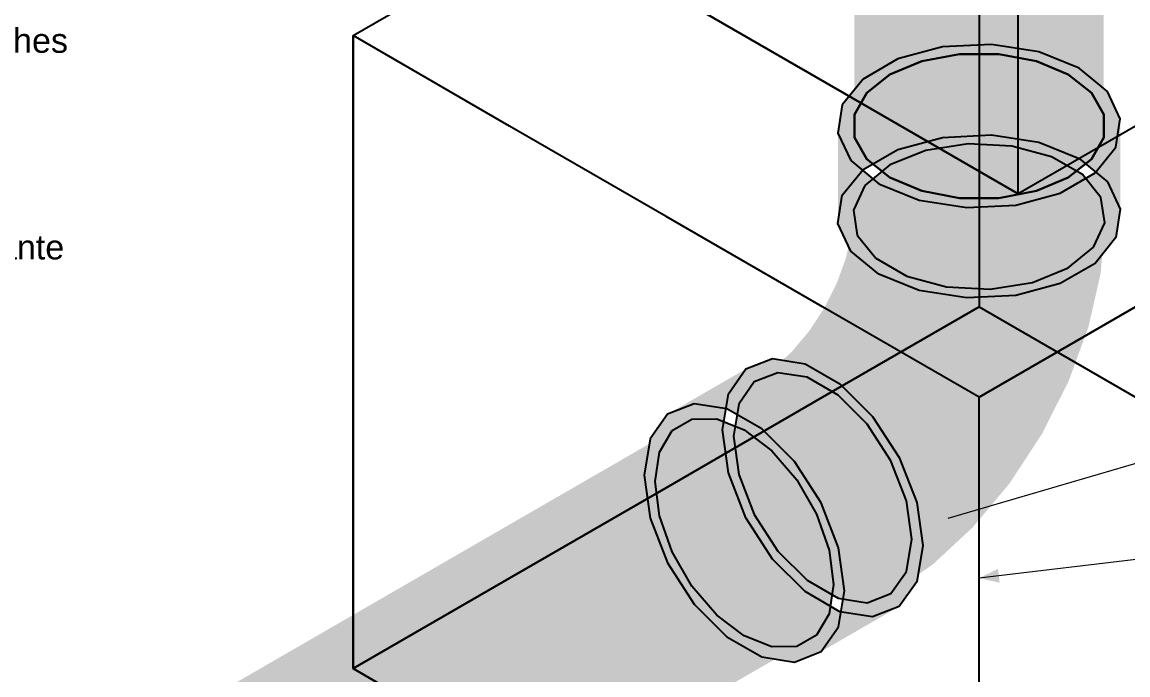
# Model space of a CAD drawing. Header units: metres. Extents: x 0 to 24.2, y -20 to 5.6.
# Drawn here: x 21.406 to 22.017, y 0.609 to 0.97 of the extents above; entities that cross this region are included whole.
import ezdxf

# ---------------------------------------------------------------- set-up
doc = ezdxf.new("R2010")
doc.units = ezdxf.units.M
doc.header["$LTSCALE"] = 0.25
doc.layers.add('ISO-ARISTAS', color=8, linetype='CONTINUOUS')
doc.layers.add('TEXTOS', color=7, linetype='CONTINUOUS')
doc.layers.add('ISO-CONCRETO-SUP', color=254, linetype='CONTINUOUS', true_color=0xe8e8e8)
doc.layers.add('LLAMADAS', color=30, linetype='CONTINUOUS', lineweight=18)
doc.styles.get("Standard").update_dxf_attribs({"font": 'arial.ttf'})

msp = doc.modelspace()

# ---------------------------------------------------------------- linework, layer by layer
at = {"layer": 'ISO-ARISTAS', "color": 250}
for p, q in [((21.9567, 0.9625), (21.9567, 1.05)), ((21.9567, 0.9625), (21.9567, 1.05)), ((21.58864, 0.9625), (21.67524, 1.0125)), ((21.58864, 0.9625), (21.67524, 1.0125)), ((21.93505, 0.9875), (21.93505, 0.9)), ((21.93505, 0.9875), (21.93505, 0.9)), ((21.8701, 0.925), (21.78349, 0.975)), ((21.78349, 0.975), (21.8701, 0.925)), ((21.58864, 0.875), (21.58864, 0.9625)), ((21.67524, 0.9125), (21.58864, 0.9625)), ((21.67524, 0.9125), (21.58864, 0.9625)), ((21.58864, 0.9625), (21.58864, 0.875)), ((21.9567, 0.875), (21.9567, 0.9625)), ((21.9567, 0.875), (21.9567, 0.9625)), ((21.91476, 0.95621), (21.89009, 0.94957)), ((21.94188, 0.95758), (21.91476, 0.95621)), ((21.96817, 0.95351), (21.94188, 0.95758)), ((21.89009, 0.94957), (21.87084, 0.93846)), ((21.90335, 0.94841), (21.88568, 0.941)), ((21.88568, 0.941), (21.90335, 0.94841)), ((21.92413, 0.95231), (21.90335, 0.94841)), ((21.90335, 0.94841), (21.92413, 0.95231)), ((21.94597, 0.95231), (21.92413, 0.95231)), ((21.92413, 0.95231), (21.94597, 0.95231)), ((21.96674, 0.94841), (21.94597, 0.95231)), ((21.94597, 0.95231), (21.96674, 0.94841)), ((21.98441, 0.941), (21.96674, 0.94841)), ((21.96674, 0.94841), (21.98441, 0.941)), ((21.99047, 0.9445), (21.96817, 0.95351)), ((22.00609, 0.93163), (21.99047, 0.9445)), ((21.87084, 0.93846), (21.85934, 0.92421)), ((21.88568, 0.941), (21.87285, 0.9308)), ((21.87285, 0.9308), (21.88568, 0.941)), ((21.99725, 0.9308), (21.98441, 0.941)), ((21.98441, 0.941), (21.99725, 0.9308)), ((21.87285, 0.9308), (21.8661, 0.91881)), ((21.8661, 0.91881), (21.87285, 0.9308)), ((22.004, 0.91881), (21.99725, 0.9308)), ((21.99725, 0.9308), (22.004, 0.91881)), ((22.01313, 0.91644), (22.00609, 0.93163)), ((21.85934, 0.92421), (21.85696, 0.90856)), ((21.9567, 0.875), (21.8701, 0.925)), ((21.8701, 0.925), (21.9567, 0.875)), ((21.8661, 0.91881), (21.8661, 0.90619)), ((21.8661, 0.90619), (21.8661, 0.91881)), ((22.004, 0.90619), (22.004, 0.91881)), ((22.004, 0.91881), (22.004, 0.90619)), ((21.76184, 0.8625), (21.67524, 0.9125)), ((21.76184, 0.8625), (21.67524, 0.9125)), ((22.02165, 0.9125), (21.9567, 0.875)), ((22.02165, 0.9125), (21.9567, 0.875)), ((22.01076, 0.90079), (22.01313, 0.91644)), ((21.85696, 0.90856), (21.86401, 0.89337)), ((21.8661, 0.90619), (21.87285, 0.8942)), ((21.87285, 0.8942), (21.8661, 0.90619)), ((21.89009, 0.89957), (21.91476, 0.90621)), ((21.91476, 0.90621), (21.94188, 0.90758)), ((21.94188, 0.90758), (21.96817, 0.90351)), ((21.99725, 0.8942), (22.004, 0.90619)), ((22.004, 0.90619), (21.99725, 0.8942)), ((21.87084, 0.88846), (21.89009, 0.89957)), ((21.92896, 0.90265), (21.90554, 0.89903)), ((21.95312, 0.90143), (21.92896, 0.90265)), ((21.93505, 0.9), (21.93505, 0.8125)), ((21.93505, 0.9), (21.93505, 0.8125)), ((21.97509, 0.89552), (21.95312, 0.90143)), ((21.96817, 0.90351), (21.99047, 0.8945)), ((21.99926, 0.88654), (22.01076, 0.90079)), ((21.86401, 0.89337), (21.87962, 0.8805)), ((21.87285, 0.8942), (21.88568, 0.884)), ((21.88568, 0.884), (21.87285, 0.8942)), ((21.90554, 0.89903), (21.88568, 0.891)), ((21.99223, 0.88562), (21.97509, 0.89552)), ((21.98441, 0.884), (21.99725, 0.8942)), ((21.99725, 0.8942), (21.98441, 0.884)), ((21.99047, 0.8945), (22.00609, 0.88163)), ((21.85934, 0.87421), (21.87084, 0.88846)), ((21.88568, 0.891), (21.87178, 0.87953)), ((21.88568, 0.884), (21.90335, 0.87659)), ((21.90335, 0.87659), (21.88568, 0.884)), ((21.96674, 0.87659), (21.98441, 0.884)), ((21.98441, 0.884), (21.96674, 0.87659)), ((21.98001, 0.87543), (21.99926, 0.88654)), ((22.00248, 0.87293), (21.99223, 0.88562)), ((22.00609, 0.88163), (22.01313, 0.86644)), ((21.58864, 0.7875), (21.58864, 0.875)), ((21.58864, 0.875), (21.58864, 0.7875)), ((21.87178, 0.87953), (21.8655, 0.86601)), ((21.87962, 0.8805), (21.90192, 0.87149)), ((21.90335, 0.87659), (21.92413, 0.87269)), ((21.92413, 0.87269), (21.90335, 0.87659)), ((21.94597, 0.87269), (21.96674, 0.87659)), ((21.96674, 0.87659), (21.94597, 0.87269)), ((21.95534, 0.86879), (21.98001, 0.87543)), ((21.85696, 0.85856), (21.85934, 0.87421)), ((21.90192, 0.87149), (21.92822, 0.86742)), ((21.92413, 0.87269), (21.94597, 0.87269)), ((21.94597, 0.87269), (21.92413, 0.87269)), ((22.00459, 0.85899), (22.00248, 0.87293)), ((21.8655, 0.86601), (21.86762, 0.85207)), ((21.92822, 0.86742), (21.95534, 0.86879)), ((22.01313, 0.86644), (22.01076, 0.85079)), ((21.84845, 0.8125), (21.76184, 0.8625)), ((21.84845, 0.8125), (21.76184, 0.8625)), ((21.86401, 0.84337), (21.85696, 0.85856)), ((21.99832, 0.84547), (22.00459, 0.85899)), ((21.86762, 0.85207), (21.87786, 0.83938)), ((22.01076, 0.85079), (21.99926, 0.83654)), ((21.98441, 0.834), (21.99832, 0.84547)), ((21.87962, 0.8305), (21.86401, 0.84337)), ((21.87786, 0.83938), (21.89501, 0.82948)), ((21.96455, 0.82597), (21.98441, 0.834)), ((21.99926, 0.83654), (21.98001, 0.82543)), ((21.90192, 0.82149), (21.87962, 0.8305)), ((21.89501, 0.82948), (21.91698, 0.82357)), ((21.92822, 0.81742), (21.90192, 0.82149)), ((21.91698, 0.82357), (21.94113, 0.82235)), ((21.94113, 0.82235), (21.96455, 0.82597)), ((21.98001, 0.82543), (21.95534, 0.81879)), ((21.95534, 0.81879), (21.92822, 0.81742)), ((21.93505, 0.8125), (21.84845, 0.7625)), ((21.84845, 0.7625), (21.93505, 0.8125)), ((21.93505, 0.7625), (21.84845, 0.8125)), ((21.93505, 0.7625), (21.84845, 0.8125)), ((21.93505, 0.8125), (22.02165, 0.7625)), ((21.93505, 0.8125), (22.02165, 0.7625)), ((22.02165, 0.8125), (21.93505, 0.7625)), ((21.93505, 0.7625), (22.02165, 0.8125)), ((21.58864, 0.7), (21.58864, 0.7875)), ((21.58864, 0.7875), (21.58864, 0.7)), ((21.80599, 0.77815), (21.82073, 0.78393)), ((21.82073, 0.78393), (21.83882, 0.78108)), ((21.79636, 0.76446), (21.80599, 0.77815)), ((21.83882, 0.78108), (21.85807, 0.76997)), ((21.81063, 0.77097), (21.80206, 0.75878)), ((21.82376, 0.77611), (21.81063, 0.77097)), ((21.83987, 0.77358), (21.82376, 0.77611)), ((21.85702, 0.76369), (21.83987, 0.77358)), ((21.85807, 0.76997), (21.87616, 0.75193)), ((21.84845, 0.7625), (21.76184, 0.7125)), ((21.76184, 0.7125), (21.84845, 0.7625)), ((21.77743, 0.75893), (21.76269, 0.75315)), ((21.79552, 0.75608), (21.77743, 0.75893)), ((21.79302, 0.7445), (21.79636, 0.76446)), ((21.80206, 0.75878), (21.79908, 0.741)), ((21.87313, 0.74761), (21.85702, 0.76369)), ((21.93505, 0.675), (21.93505, 0.7625)), ((21.93505, 0.675), (21.93505, 0.7625)), ((21.76269, 0.75315), (21.75306, 0.73946)), ((21.81477, 0.74497), (21.79552, 0.75608)), ((21.76521, 0.74406), (21.77613, 0.75037)), ((21.76521, 0.74406), (21.77613, 0.75037)), ((21.77613, 0.75037), (21.78989, 0.75052)), ((21.77613, 0.75037), (21.78989, 0.75052)), ((21.78989, 0.75052), (21.80514, 0.7445)), ((21.78989, 0.75052), (21.80514, 0.7445)), ((21.88626, 0.72731), (21.87313, 0.74761)), ((21.87616, 0.75193), (21.8909, 0.72912)), ((21.7582, 0.73222), (21.76521, 0.74406)), ((21.7582, 0.73222), (21.76521, 0.74406)), ((21.79636, 0.72068), (21.79302, 0.7445)), ((21.79908, 0.741), (21.80206, 0.71979)), ((21.80514, 0.7445), (21.8204, 0.7329)), ((21.80514, 0.7445), (21.8204, 0.7329)), ((21.83286, 0.72693), (21.81477, 0.74497)), ((21.75306, 0.73946), (21.74972, 0.7195)), ((21.75578, 0.716), (21.7582, 0.73222)), ((21.75578, 0.716), (21.7582, 0.73222)), ((21.8204, 0.7329), (21.83416, 0.71686)), ((21.8204, 0.7329), (21.83416, 0.71686)), ((21.8909, 0.72912), (21.90053, 0.70432)), ((21.8476, 0.70412), (21.83286, 0.72693)), ((21.89483, 0.70521), (21.88626, 0.72731)), ((21.74972, 0.7195), (21.75306, 0.69568)), ((21.7582, 0.69699), (21.75578, 0.716)), ((21.7582, 0.69699), (21.75578, 0.716)), ((21.80599, 0.69588), (21.79636, 0.72068)), ((21.80206, 0.71979), (21.81063, 0.69769)), ((21.83416, 0.71686), (21.84508, 0.69795)), ((21.83416, 0.71686), (21.84508, 0.69795)), ((21.76184, 0.7125), (21.67524, 0.6625)), ((21.67524, 0.6625), (21.76184, 0.7125)), ((21.85723, 0.67932), (21.8476, 0.70412)), ((21.89781, 0.684), (21.89483, 0.70521)), ((21.90053, 0.70432), (21.90387, 0.6805)), ((21.58864, 0.6125), (21.58864, 0.7)), ((21.58864, 0.7), (21.58864, 0.6125)), ((21.81063, 0.69769), (21.82376, 0.67739)), ((21.84508, 0.69795), (21.85209, 0.67801)), ((21.84508, 0.69795), (21.85209, 0.67801)), ((21.75306, 0.69568), (21.76269, 0.67088)), ((21.76521, 0.67705), (21.7582, 0.69699)), ((21.76521, 0.67705), (21.7582, 0.69699)), ((21.82073, 0.67307), (21.80599, 0.69588)), ((21.86057, 0.6555), (21.85723, 0.67932)), ((21.89483, 0.66622), (21.89781, 0.684)), ((21.90387, 0.6805), (21.90053, 0.66054)), ((21.77613, 0.65814), (21.76521, 0.67705)), ((21.77613, 0.65814), (21.76521, 0.67705)), ((21.83882, 0.65503), (21.82073, 0.67307)), ((21.82376, 0.67739), (21.83987, 0.66131)), ((21.85209, 0.67801), (21.85451, 0.659)), ((21.85209, 0.67801), (21.85451, 0.659)), ((21.93505, 0.5875), (21.93505, 0.675)), ((21.93505, 0.5875), (21.93505, 0.675)), ((21.76269, 0.67088), (21.77743, 0.64807)), ((21.67524, 0.6625), (21.58864, 0.6125)), ((21.58864, 0.6125), (21.67524, 0.6625)), ((21.83987, 0.66131), (21.85702, 0.65142)), ((21.88626, 0.65403), (21.89483, 0.66622)), ((21.78989, 0.6421), (21.77613, 0.65814)), ((21.78989, 0.6421), (21.77613, 0.65814)), ((21.85807, 0.64392), (21.83882, 0.65503)), ((21.85451, 0.659), (21.85209, 0.64278)), ((21.85451, 0.659), (21.85209, 0.64278)), ((21.85723, 0.63554), (21.86057, 0.6555)), ((21.90053, 0.66054), (21.8909, 0.64685)), ((21.85702, 0.65142), (21.87313, 0.64889)), ((21.87313, 0.64889), (21.88626, 0.65403)), ((21.77743, 0.64807), (21.79552, 0.63003)), ((21.85209, 0.64278), (21.84508, 0.63094)), ((21.85209, 0.64278), (21.84508, 0.63094)), ((21.87616, 0.64107), (21.85807, 0.64392)), ((21.8909, 0.64685), (21.87616, 0.64107)), ((21.80514, 0.6305), (21.78989, 0.6421)), ((21.80514, 0.6305), (21.78989, 0.6421)), ((21.8204, 0.62448), (21.80514, 0.6305)), ((21.8204, 0.62448), (21.80514, 0.6305)), ((21.84508, 0.63094), (21.83416, 0.62463)), ((21.84508, 0.63094), (21.83416, 0.62463)), ((21.8476, 0.62185), (21.85723, 0.63554)), ((21.79552, 0.63003), (21.81477, 0.61892)), ((21.83416, 0.62463), (21.8204, 0.62448)), ((21.83416, 0.62463), (21.8204, 0.62448)), ((21.81477, 0.61892), (21.83286, 0.61607)), ((21.83286, 0.61607), (21.8476, 0.62185)), ((21.67524, 0.5625), (21.58864, 0.6125)), ((21.58864, 0.6125), (21.67524, 0.5625))]:
    msp.add_line(p, q, dxfattribs=at)
at = {"layer": 'ISO-CONCRETO-SUP', "true_color": 0x88a2bb}
for points in [[(21.90335, 1.04841), (21.88568, 1.041), (21.90335, 0.94841), (21.88568, 0.941)], [(21.96674, 0.97659), (21.98441, 0.984), (21.96674, 0.87659), (21.98441, 0.884)]]:
    msp.add_solid(points, dxfattribs=at)
at = {"layer": 'ISO-CONCRETO-SUP', "true_color": 0x92aec8}
for points in [[(21.92413, 1.05231), (21.90335, 1.04841), (21.92413, 0.95231), (21.90335, 0.94841)], [(21.94597, 0.97269), (21.96674, 0.97659), (21.94597, 0.87269), (21.96674, 0.87659)]]:
    msp.add_solid(points, dxfattribs=at)
at = {"layer": 'ISO-CONCRETO-SUP', "true_color": 0x98b5d0}
for points in [[(21.94597, 1.05231), (21.92413, 1.05231), (21.94597, 0.95231), (21.92413, 0.95231)], [(21.92413, 0.97269), (21.94597, 0.97269), (21.92413, 0.87269), (21.94597, 0.87269)]]:
    msp.add_solid(points, dxfattribs=at)
at = {"layer": 'ISO-CONCRETO-SUP', "true_color": 0x99b6d1}
for points in [[(21.96674, 1.04841), (21.94597, 1.05231), (21.96674, 0.94841), (21.94597, 0.95231)], [(21.90335, 0.97659), (21.92413, 0.97269), (21.90335, 0.87659), (21.92413, 0.87269)]]:
    msp.add_solid(points, dxfattribs=at)
at = {"layer": 'ISO-CONCRETO-SUP', "true_color": 0x95b1cc}
for points in [[(21.98441, 1.041), (21.96674, 1.04841), (21.98441, 0.941), (21.96674, 0.94841)], [(21.88568, 0.984), (21.90335, 0.97659), (21.88568, 0.884), (21.90335, 0.87659)]]:
    msp.add_solid(points, dxfattribs=at)
at = {"layer": 'ISO-CONCRETO-SUP', "true_color": 0x7c93a9}
for points in [[(21.88568, 1.041), (21.87285, 1.0308), (21.88568, 0.941), (21.87285, 0.9308)], [(21.98441, 0.984), (21.99725, 0.9942), (21.98441, 0.884), (21.99725, 0.8942)]]:
    msp.add_solid(points, dxfattribs=at)
at = {"layer": 'ISO-CONCRETO-SUP', "true_color": 0x8da7c1}
for points in [[(21.99725, 1.0308), (21.98441, 1.041), (21.99725, 0.9308), (21.98441, 0.941)], [(21.87285, 0.9942), (21.88568, 0.984), (21.87285, 0.8942), (21.88568, 0.884)]]:
    msp.add_solid(points, dxfattribs=at)
at = {"layer": 'ISO-CONCRETO-SUP', "true_color": 0x6d8195}
for points in [[(21.87285, 1.0308), (21.8661, 1.01881), (21.87285, 0.9308), (21.8661, 0.91881)], [(21.99725, 0.9942), (22.004, 1.00619), (21.99725, 0.8942), (22.004, 0.90619)]]:
    msp.add_solid(points, dxfattribs=at)
at = {"layer": 'ISO-CONCRETO-SUP', "true_color": 0x8199b0}
for points in [[(22.004, 1.01881), (21.99725, 1.0308), (22.004, 0.91881), (21.99725, 0.9308)], [(21.8661, 1.00619), (21.87285, 0.9942), (21.8661, 0.90619), (21.87285, 0.8942)]]:
    msp.add_solid(points, dxfattribs=at)
at = {"layer": 'ISO-CONCRETO-SUP', "true_color": 0x73889d}
msp.add_solid([(21.8661, 1.01881), (21.8661, 1.00619), (21.8661, 0.91881), (21.8661, 0.90619)], dxfattribs=at)
at = {"layer": 'ISO-CONCRETO-SUP', "true_color": 0x687c8e}
for points in [[(22.004, 1.00619), (22.004, 1.01881), (22.004, 0.90619), (22.004, 0.91881)], [(21.76521, 0.74406), (21.77613, 0.75037), (21.67861, 0.69406), (21.68953, 0.70037)], [(21.7582, 0.73222), (21.76521, 0.74406), (21.67159, 0.68222), (21.67861, 0.69406)], [(21.67861, 0.69406), (21.68953, 0.70037), (21.592, 0.64406), (21.60292, 0.65037)], [(21.67159, 0.68222), (21.67861, 0.69406), (21.58499, 0.63222), (21.592, 0.64406)], [(21.592, 0.64406), (21.60292, 0.65037), (21.5054, 0.59406), (21.51632, 0.60037)], [(21.58499, 0.63222), (21.592, 0.64406), (21.49839, 0.58222), (21.5054, 0.59406)], [(21.85209, 0.64278), (21.84508, 0.63094), (21.76549, 0.59278), (21.75848, 0.58094)], [(21.84508, 0.63094), (21.83416, 0.62463), (21.75848, 0.58094), (21.74756, 0.57463)]]:
    msp.add_solid(points, dxfattribs=at)
at = {"layer": 'ISO-CONCRETO-SUP', "true_color": 0x2f4f97}
for points in [[(21.91476, 0.95621), (21.89009, 0.94957), (21.91476, 0.90621), (21.89009, 0.89957)], [(21.95534, 0.86879), (21.98001, 0.87543), (21.95534, 0.81879), (21.98001, 0.82543)]]:
    msp.add_solid(points, dxfattribs=at)
at = {"layer": 'ISO-CONCRETO-SUP', "true_color": 0x32549f}
for points in [[(21.94188, 0.95758), (21.91476, 0.95621), (21.94188, 0.90758), (21.91476, 0.90621)], [(21.99223, 0.88562), (21.97509, 0.89552), (21.98964, 0.85366), (21.97249, 0.86356)], [(21.92822, 0.86742), (21.95534, 0.86879), (21.92822, 0.81742), (21.95534, 0.81879)], [(21.87786, 0.83938), (21.89501, 0.82948), (21.87713, 0.8304), (21.89428, 0.8205)]]:
    msp.add_solid(points, dxfattribs=at)
at = {"layer": 'ISO-CONCRETO-SUP', "true_color": 0x3355a2}
for points in [[(21.96817, 0.95351), (21.94188, 0.95758), (21.96817, 0.90351), (21.94188, 0.90758)], [(21.90192, 0.87149), (21.92822, 0.86742), (21.90192, 0.82149), (21.92822, 0.81742)]]:
    msp.add_solid(points, dxfattribs=at)
at = {"layer": 'ISO-CONCRETO-SUP', "true_color": 0x2b488a}
for points in [[(21.89009, 0.94957), (21.87084, 0.93846), (21.89009, 0.89957), (21.87084, 0.88846)], [(21.98001, 0.87543), (21.99926, 0.88654), (21.98001, 0.82543), (21.99926, 0.83654)], [(21.86445, 0.85304), (21.86677, 0.8417), (21.86133, 0.83935), (21.86428, 0.83076)], [(22.00232, 0.83102), (21.99999, 0.84236), (21.99559, 0.8015), (21.99263, 0.81009)], [(21.80599, 0.77815), (21.82073, 0.78393), (21.76269, 0.75315), (21.77743, 0.75893)], [(21.8909, 0.64685), (21.87616, 0.64107), (21.8476, 0.62185), (21.83286, 0.61607)]]:
    msp.add_solid(points, dxfattribs=at)
at = {"layer": 'ISO-CONCRETO-SUP', "true_color": 0xa1c0dd}
for points in [[(21.93505, 0.9125), (21.90335, 0.94841), (21.88568, 0.941)], [(21.93505, 0.9125), (21.92413, 0.95231), (21.90335, 0.94841)], [(21.93505, 0.9125), (21.94597, 0.95231), (21.92413, 0.95231)], [(21.93505, 0.9125), (21.96674, 0.94841), (21.94597, 0.95231)], [(21.93505, 0.9125), (21.98441, 0.941), (21.96674, 0.94841)], [(21.93505, 0.9125), (21.88568, 0.941), (21.87285, 0.9308)], [(21.93505, 0.9125), (21.99725, 0.9308), (21.98441, 0.941)], [(21.93505, 0.9125), (21.87285, 0.9308), (21.8661, 0.91881)], [(21.93505, 0.9125), (22.004, 0.91881), (21.99725, 0.9308)], [(21.93505, 0.9125), (21.8661, 0.91881), (21.8661, 0.90619)], [(21.93505, 0.9125), (22.004, 0.90619), (22.004, 0.91881)], [(21.93505, 0.9125), (21.8661, 0.90619), (21.87285, 0.8942)], [(21.93505, 0.9125), (21.87285, 0.8942), (21.88568, 0.884)], [(21.93505, 0.9125), (21.88568, 0.884), (21.90335, 0.87659)], [(21.93505, 0.9125), (21.90335, 0.87659), (21.92413, 0.87269)], [(21.93505, 0.9125), (21.92413, 0.87269), (21.94597, 0.87269)], [(21.93505, 0.9125), (21.99725, 0.8942), (22.004, 0.90619)], [(21.93505, 0.9125), (21.98441, 0.884), (21.99725, 0.8942)], [(21.93505, 0.9125), (21.96674, 0.87659), (21.98441, 0.884)], [(21.93505, 0.9125), (21.94597, 0.87269), (21.96674, 0.87659)]]:
    msp.add_solid(points, dxfattribs=at)
at = {"layer": 'ISO-CONCRETO-SUP', "true_color": 0x31539e}
for points in [[(21.99047, 0.9445), (21.96817, 0.95351), (21.99047, 0.8945), (21.96817, 0.90351)], [(21.87962, 0.8805), (21.90192, 0.87149), (21.87962, 0.8305), (21.90192, 0.82149)]]:
    msp.add_solid(points, dxfattribs=at)
at = {"layer": 'ISO-CONCRETO-SUP', "true_color": 0x2e4e94}
for points in [[(22.00609, 0.93163), (21.99047, 0.9445), (22.00609, 0.88163), (21.99047, 0.8945)], [(21.86401, 0.89337), (21.87962, 0.8805), (21.86401, 0.84337), (21.87962, 0.8305)]]:
    msp.add_solid(points, dxfattribs=at)
at = {"layer": 'ISO-CONCRETO-SUP', "true_color": 0x263f79}
for points in [[(21.87084, 0.93846), (21.85934, 0.92421), (21.87084, 0.88846), (21.85934, 0.87421)], [(21.99926, 0.88654), (22.01076, 0.90079), (21.99926, 0.83654), (22.01076, 0.85079)]]:
    msp.add_solid(points, dxfattribs=at)
at = {"layer": 'ISO-CONCRETO-SUP', "true_color": 0x2a4686}
for points in [[(22.01313, 0.91644), (22.00609, 0.93163), (22.01313, 0.86644), (22.00609, 0.88163)], [(21.85696, 0.90856), (21.86401, 0.89337), (21.85696, 0.85856), (21.86401, 0.84337)]]:
    msp.add_solid(points, dxfattribs=at)
at = {"layer": 'ISO-CONCRETO-SUP', "true_color": 0x22396e}
for points in [[(21.85934, 0.92421), (21.85696, 0.90856), (21.85934, 0.87421), (21.85696, 0.85856)], [(22.01076, 0.90079), (22.01313, 0.91644), (22.01076, 0.85079), (22.01313, 0.86644)], [(21.87178, 0.87953), (21.8655, 0.86601), (21.87044, 0.86305), (21.86445, 0.85304)], [(21.87044, 0.86305), (21.86445, 0.85304), (21.86647, 0.84566), (21.86133, 0.83935)], [(21.99832, 0.84547), (22.00459, 0.85899), (21.99633, 0.82101), (22.00232, 0.83102)], [(21.86647, 0.84566), (21.86133, 0.83935), (21.86003, 0.82802), (21.85626, 0.82547)], [(21.86003, 0.82802), (21.85626, 0.82547), (21.85136, 0.81082), (21.84943, 0.81193)], [(21.99633, 0.82101), (22.00232, 0.83102), (21.99044, 0.79519), (21.99559, 0.8015)], [(21.85136, 0.81082), (21.84943, 0.81193), (21.84079, 0.79471), (21.84112, 0.79925)], [(21.84079, 0.79471), (21.84112, 0.79925), (21.82874, 0.78031), (21.83163, 0.78792)], [(21.99044, 0.79519), (21.99559, 0.8015), (21.98088, 0.76901), (21.98465, 0.77156)], [(21.82874, 0.78031), (21.83163, 0.78792), (21.81566, 0.76818), (21.82134, 0.77837)], [(21.79636, 0.76446), (21.80599, 0.77815), (21.75306, 0.73946), (21.76269, 0.75315)], [(21.81566, 0.76818), (21.82134, 0.77837), (21.80206, 0.75878), (21.81063, 0.77097)], [(21.98088, 0.76901), (21.98465, 0.77156), (21.96801, 0.74347), (21.96993, 0.74236)], [(21.96801, 0.74347), (21.96993, 0.74236), (21.95233, 0.71956), (21.952, 0.71501)], [(21.95233, 0.71956), (21.952, 0.71501), (21.93443, 0.69818), (21.93154, 0.69057)], [(21.93443, 0.69818), (21.93154, 0.69057), (21.91502, 0.68018), (21.90935, 0.66998)], [(21.91502, 0.68018), (21.90935, 0.66998), (21.89483, 0.66622), (21.88626, 0.65403)], [(21.90053, 0.66054), (21.8909, 0.64685), (21.85723, 0.63554), (21.8476, 0.62185)]]:
    msp.add_solid(points, dxfattribs=at)
at = {"layer": 'ISO-CONCRETO-SUP', "true_color": 0x32539f}
for points in [[(21.92896, 0.90265), (21.90554, 0.89903), (21.92669, 0.87468), (21.90356, 0.87457)], [(21.94113, 0.82235), (21.96455, 0.82597), (21.94008, 0.80938), (21.96321, 0.80949)]]:
    msp.add_solid(points, dxfattribs=at)
at = {"layer": 'ISO-CONCRETO-SUP', "true_color": 0x3457a6}
for points in [[(21.95312, 0.90143), (21.92896, 0.90265), (21.95063, 0.87086), (21.92669, 0.87468)], [(21.97509, 0.89552), (21.95312, 0.90143), (21.97249, 0.86356), (21.95063, 0.87086)], [(21.89501, 0.82948), (21.91698, 0.82357), (21.89428, 0.8205), (21.91614, 0.8132)], [(21.91698, 0.82357), (21.94113, 0.82235), (21.91614, 0.8132), (21.94008, 0.80938)], [(21.89697, 0.7347), (21.90843, 0.71461), (21.88626, 0.72731), (21.89483, 0.70521)], [(21.83372, 0.71365), (21.82225, 0.73374), (21.81063, 0.69769), (21.80206, 0.71979)]]:
    msp.add_solid(points, dxfattribs=at)
at = {"layer": 'ISO-CONCRETO-SUP', "true_color": 0x2e4d92}
for points in [[(21.90554, 0.89903), (21.88568, 0.891), (21.90356, 0.87457), (21.88402, 0.87053)], [(21.96455, 0.82597), (21.98441, 0.834), (21.96321, 0.80949), (21.98275, 0.81353)], [(21.83163, 0.78792), (21.84055, 0.78966), (21.82134, 0.77837), (21.83232, 0.78203)], [(21.93154, 0.69057), (21.92263, 0.68884), (21.90935, 0.66998), (21.89836, 0.66633)]]:
    msp.add_solid(points, dxfattribs=at)
at = {"layer": 'ISO-CONCRETO-SUP', "true_color": 0x284381}
for points in [[(21.88568, 0.891), (21.87178, 0.87953), (21.88402, 0.87053), (21.87044, 0.86305)], [(21.98441, 0.834), (21.99832, 0.84547), (21.98275, 0.81353), (21.99633, 0.82101)]]:
    msp.add_solid(points, dxfattribs=at)
at = {"layer": 'ISO-CONCRETO-SUP', "true_color": 0x2e4d93}
for points in [[(22.00248, 0.87293), (21.99223, 0.88562), (21.99999, 0.84236), (21.98964, 0.85366)], [(21.86762, 0.85207), (21.87786, 0.83938), (21.86677, 0.8417), (21.87713, 0.8304)], [(21.85626, 0.82547), (21.86023, 0.81967), (21.84943, 0.81193), (21.85477, 0.80885)], [(21.98465, 0.77156), (21.98068, 0.77736), (21.96993, 0.74236), (21.96459, 0.74544)]]:
    msp.add_solid(points, dxfattribs=at)
at = {"layer": 'ISO-CONCRETO-SUP', "true_color": 0x28427f}
for points in [[(21.88402, 0.87053), (21.87044, 0.86305), (21.87909, 0.84893), (21.86647, 0.84566)], [(21.98275, 0.81353), (21.99633, 0.82101), (21.97782, 0.79193), (21.99044, 0.79519)], [(21.79302, 0.7445), (21.79636, 0.76446), (21.74972, 0.7195), (21.75306, 0.73946)], [(21.90387, 0.6805), (21.90053, 0.66054), (21.86057, 0.6555), (21.85723, 0.63554)]]:
    msp.add_solid(points, dxfattribs=at)
at = {"layer": 'ISO-CONCRETO-SUP', "true_color": 0x2e4d94}
for points in [[(21.90356, 0.87457), (21.88402, 0.87053), (21.89767, 0.84875), (21.87909, 0.84893)], [(21.96321, 0.80949), (21.98275, 0.81353), (21.95924, 0.7921), (21.97782, 0.79193)], [(21.79636, 0.72068), (21.79302, 0.7445), (21.75306, 0.69568), (21.74972, 0.7195)], [(21.90053, 0.70432), (21.90387, 0.6805), (21.85723, 0.67932), (21.86057, 0.6555)]]:
    msp.add_solid(points, dxfattribs=at)
at = {"layer": 'ISO-CONCRETO-SUP', "true_color": 0x3356a4}
for points in [[(21.92669, 0.87468), (21.90356, 0.87457), (21.91996, 0.84516), (21.89767, 0.84875)], [(21.94008, 0.80938), (21.96321, 0.80949), (21.93696, 0.79569), (21.95924, 0.7921)], [(21.8909, 0.72912), (21.90053, 0.70432), (21.8476, 0.70412), (21.85723, 0.67932)], [(21.80599, 0.69588), (21.79636, 0.72068), (21.76269, 0.67088), (21.75306, 0.69568)]]:
    msp.add_solid(points, dxfattribs=at)
at = {"layer": 'ISO-CONCRETO-SUP', "true_color": 0x365bad}
for points in [[(21.95063, 0.87086), (21.92669, 0.87468), (21.94327, 0.83859), (21.91996, 0.84516)], [(21.91614, 0.8132), (21.94008, 0.80938), (21.91364, 0.80226), (21.93696, 0.79569)]]:
    msp.add_solid(points, dxfattribs=at)
at = {"layer": 'ISO-CONCRETO-SUP', "true_color": 0x375caf}
for points in [[(21.97249, 0.86356), (21.95063, 0.87086), (21.9648, 0.82982), (21.94327, 0.83859)], [(21.89428, 0.8205), (21.91614, 0.8132), (21.89211, 0.81103), (21.91364, 0.80226)]]:
    msp.add_solid(points, dxfattribs=at)
at = {"layer": 'ISO-CONCRETO-SUP', "true_color": 0x294482}
for points in [[(22.00459, 0.85899), (22.00248, 0.87293), (22.00232, 0.83102), (21.99999, 0.84236)], [(21.8655, 0.86601), (21.86762, 0.85207), (21.86445, 0.85304), (21.86677, 0.8417)]]:
    msp.add_solid(points, dxfattribs=at)
at = {"layer": 'ISO-CONCRETO-SUP', "true_color": 0x3559a9}
for points in [[(21.98964, 0.85366), (21.97249, 0.86356), (21.98194, 0.81993), (21.9648, 0.82982)], [(21.87713, 0.8304), (21.89428, 0.8205), (21.87497, 0.82093), (21.89211, 0.81103)], [(21.85591, 0.73424), (21.84166, 0.75175), (21.83372, 0.71365), (21.82225, 0.73374)], [(21.90726, 0.74425), (21.92151, 0.72675), (21.89697, 0.7347), (21.90843, 0.71461)]]:
    msp.add_solid(points, dxfattribs=at)
at = {"layer": 'ISO-CONCRETO-SUP', "true_color": 0x31529c}
for points in [[(21.99999, 0.84236), (21.98964, 0.85366), (21.99263, 0.81009), (21.98194, 0.81993)], [(21.86677, 0.8417), (21.87713, 0.8304), (21.86428, 0.83076), (21.87497, 0.82093)]]:
    msp.add_solid(points, dxfattribs=at)
at = {"layer": 'ISO-CONCRETO-SUP', "true_color": 0x27427d}
for points in [[(21.87909, 0.84893), (21.86647, 0.84566), (21.87109, 0.82702), (21.86003, 0.82802)], [(21.97782, 0.79193), (21.99044, 0.79519), (21.96982, 0.77002), (21.98088, 0.76901)]]:
    msp.add_solid(points, dxfattribs=at)
at = {"layer": 'ISO-CONCRETO-SUP', "true_color": 0x2f4e95}
for points in [[(21.89767, 0.84875), (21.87909, 0.84893), (21.8881, 0.82257), (21.87109, 0.82702)], [(21.84943, 0.81193), (21.85477, 0.80885), (21.84112, 0.79925), (21.84813, 0.79871)], [(21.84112, 0.79925), (21.84813, 0.79871), (21.83163, 0.78792), (21.84055, 0.78966)], [(21.95924, 0.7921), (21.97782, 0.79193), (21.9528, 0.77446), (21.96982, 0.77002)], [(21.84166, 0.75175), (21.83222, 0.76775), (21.82225, 0.73374), (21.81598, 0.75268)], [(21.96993, 0.74236), (21.96459, 0.74544), (21.952, 0.71501), (21.94499, 0.71555)], [(21.92151, 0.72675), (21.93095, 0.71075), (21.90843, 0.71461), (21.9147, 0.69568)], [(21.952, 0.71501), (21.94499, 0.71555), (21.93154, 0.69057), (21.92263, 0.68884)]]:
    msp.add_solid(points, dxfattribs=at)
at = {"layer": 'ISO-CONCRETO-SUP', "true_color": 0x3558a8}
for points in [[(21.91996, 0.84516), (21.89767, 0.84875), (21.90902, 0.81523), (21.8881, 0.82257)], [(21.86023, 0.81967), (21.87146, 0.81131), (21.85477, 0.80885), (21.86674, 0.80194)], [(21.93696, 0.79569), (21.95924, 0.7921), (21.93188, 0.78181), (21.9528, 0.77446)], [(21.98068, 0.77736), (21.96945, 0.78572), (21.96459, 0.74544), (21.95263, 0.75235)]]:
    msp.add_solid(points, dxfattribs=at)
at = {"layer": 'ISO-CONCRETO-SUP', "true_color": 0x385eb3}
for points in [[(21.94327, 0.83859), (21.91996, 0.84516), (21.93132, 0.80586), (21.90902, 0.81523)], [(21.91364, 0.80226), (21.93696, 0.79569), (21.90959, 0.79117), (21.93188, 0.78181)]]:
    msp.add_solid(points, dxfattribs=at)
at = {"layer": 'ISO-CONCRETO-SUP', "true_color": 0x2d4b8f}
for points in [[(21.86133, 0.83935), (21.86428, 0.83076), (21.85626, 0.82547), (21.86023, 0.81967)], [(21.99559, 0.8015), (21.99263, 0.81009), (21.98465, 0.77156), (21.98068, 0.77736)]]:
    msp.add_solid(points, dxfattribs=at)
at = {"layer": 'ISO-CONCRETO-SUP', "true_color": 0x3960b6}
for points in [[(21.9648, 0.82982), (21.94327, 0.83859), (21.9523, 0.79562), (21.93132, 0.80586)], [(21.87146, 0.81131), (21.8886, 0.80142), (21.86674, 0.80194), (21.88388, 0.79204)], [(21.89211, 0.81103), (21.91364, 0.80226), (21.8886, 0.80142), (21.90959, 0.79117)], [(21.96945, 0.78572), (21.9523, 0.79562), (21.95263, 0.75235), (21.93549, 0.76225)]]:
    msp.add_solid(points, dxfattribs=at)
at = {"layer": 'ISO-CONCRETO-SUP', "true_color": 0x27417d}
for points in [[(21.87109, 0.82702), (21.86003, 0.82802), (21.86032, 0.80564), (21.85136, 0.81082)], [(21.83222, 0.76775), (21.82874, 0.78031), (21.81598, 0.75268), (21.81566, 0.76818)], [(21.96982, 0.77002), (21.98088, 0.76901), (21.95905, 0.74864), (21.96801, 0.74347)], [(21.93095, 0.71075), (21.93443, 0.69818), (21.9147, 0.69568), (21.91502, 0.68018)]]:
    msp.add_solid(points, dxfattribs=at)
at = {"layer": 'ISO-CONCRETO-SUP', "true_color": 0x3356a3}
for points in [[(21.86428, 0.83076), (21.87497, 0.82093), (21.86023, 0.81967), (21.87146, 0.81131)], [(21.99263, 0.81009), (21.98194, 0.81993), (21.98068, 0.77736), (21.96945, 0.78572)]]:
    msp.add_solid(points, dxfattribs=at)
at = {"layer": 'ISO-CONCRETO-SUP', "true_color": 0x2f4f96}
for points in [[(21.8881, 0.82257), (21.87109, 0.82702), (21.87523, 0.79703), (21.86032, 0.80564)], [(21.87523, 0.79703), (21.86032, 0.80564), (21.85955, 0.77312), (21.8472, 0.78563)], [(21.85955, 0.77312), (21.8472, 0.78563), (21.84166, 0.75175), (21.83222, 0.76775)], [(21.9528, 0.77446), (21.96982, 0.77002), (21.94413, 0.75726), (21.95905, 0.74864)], [(21.94413, 0.75726), (21.95905, 0.74864), (21.93357, 0.74114), (21.94592, 0.72863)], [(21.93357, 0.74114), (21.94592, 0.72863), (21.92151, 0.72675), (21.93095, 0.71075)]]:
    msp.add_solid(points, dxfattribs=at)
at = {"layer": 'ISO-CONCRETO-SUP', "true_color": 0x385db1}
for points in [[(21.98194, 0.81993), (21.9648, 0.82982), (21.96945, 0.78572), (21.9523, 0.79562)], [(21.87497, 0.82093), (21.89211, 0.81103), (21.87146, 0.81131), (21.8886, 0.80142)], [(21.88168, 0.75353), (21.89697, 0.7347), (21.87313, 0.74761), (21.88626, 0.72731)], [(21.849, 0.69483), (21.83372, 0.71365), (21.82376, 0.67739), (21.81063, 0.69769)]]:
    msp.add_solid(points, dxfattribs=at)
at = {"layer": 'ISO-CONCRETO-SUP', "true_color": 0x3559aa}
for points in [[(21.90902, 0.81523), (21.8881, 0.82257), (21.8943, 0.78602), (21.87523, 0.79703)], [(21.85477, 0.80885), (21.86674, 0.80194), (21.84813, 0.79871), (21.86098, 0.79316)], [(21.84813, 0.79871), (21.86098, 0.79316), (21.84055, 0.78966), (21.85441, 0.78532)], [(21.83882, 0.78108), (21.85807, 0.76997), (21.79552, 0.75608), (21.81477, 0.74497)], [(21.93188, 0.78181), (21.9528, 0.77446), (21.92506, 0.76827), (21.94413, 0.75726)], [(21.96459, 0.74544), (21.95263, 0.75235), (21.94499, 0.71555), (21.93214, 0.7211)], [(21.94499, 0.71555), (21.93214, 0.7211), (21.92263, 0.68884), (21.90876, 0.69318)], [(21.85807, 0.64392), (21.83882, 0.65503), (21.81477, 0.61892), (21.79552, 0.63003)]]:
    msp.add_solid(points, dxfattribs=at)
at = {"layer": 'ISO-CONCRETO-SUP', "true_color": 0x3960b7}
for points in [[(21.93132, 0.80586), (21.90902, 0.81523), (21.91523, 0.77394), (21.8943, 0.78602)], [(21.90959, 0.79117), (21.93188, 0.78181), (21.90414, 0.78035), (21.92506, 0.76827)]]:
    msp.add_solid(points, dxfattribs=at)
at = {"layer": 'ISO-CONCRETO-SUP', "true_color": 0x27417c}
for points in [[(21.86032, 0.80564), (21.85136, 0.81082), (21.8472, 0.78563), (21.84079, 0.79471)], [(21.8472, 0.78563), (21.84079, 0.79471), (21.83222, 0.76775), (21.82874, 0.78031)], [(21.95905, 0.74864), (21.96801, 0.74347), (21.94592, 0.72863), (21.95233, 0.71956)], [(21.94592, 0.72863), (21.95233, 0.71956), (21.93095, 0.71075), (21.93443, 0.69818)]]:
    msp.add_solid(points, dxfattribs=at)
at = {"layer": 'ISO-CONCRETO-SUP', "true_color": 0x3a61b8}
for points in [[(21.86674, 0.80194), (21.88388, 0.79204), (21.86098, 0.79316), (21.87812, 0.78326)], [(21.89749, 0.77021), (21.91675, 0.75559), (21.88991, 0.76116), (21.90726, 0.74425)], [(21.95263, 0.75235), (21.93549, 0.76225), (21.93214, 0.7211), (21.915, 0.731)], [(21.89563, 0.74405), (21.87637, 0.75868), (21.87326, 0.71734), (21.85591, 0.73424)]]:
    msp.add_solid(points, dxfattribs=at)
at = {"layer": 'ISO-CONCRETO-SUP', "true_color": 0x3b62bb}
for points in [[(21.9523, 0.79562), (21.93132, 0.80586), (21.93549, 0.76225), (21.91523, 0.77394)], [(21.8886, 0.80142), (21.90959, 0.79117), (21.88388, 0.79204), (21.90414, 0.78035)]]:
    msp.add_solid(points, dxfattribs=at)
at = {"layer": 'ISO-CONCRETO-SUP', "true_color": 0x365aab}
for points in [[(21.8943, 0.78602), (21.87523, 0.79703), (21.87637, 0.75868), (21.85955, 0.77312)], [(21.87637, 0.75868), (21.85955, 0.77312), (21.85591, 0.73424), (21.84166, 0.75175)], [(21.92506, 0.76827), (21.94413, 0.75726), (21.91675, 0.75559), (21.93357, 0.74114)], [(21.91675, 0.75559), (21.93357, 0.74114), (21.90726, 0.74425), (21.92151, 0.72675)]]:
    msp.add_solid(points, dxfattribs=at)
at = {"layer": 'ISO-CONCRETO-SUP', "true_color": 0x3457a7}
for points in [[(21.84055, 0.78966), (21.85441, 0.78532), (21.83232, 0.78203), (21.84728, 0.7787)], [(21.92263, 0.68884), (21.90876, 0.69318), (21.89836, 0.66633), (21.8834, 0.66965)]]:
    msp.add_solid(points, dxfattribs=at)
at = {"layer": 'ISO-CONCRETO-SUP', "true_color": 0x3a60b8}
for points in [[(21.86098, 0.79316), (21.87812, 0.78326), (21.85441, 0.78532), (21.87156, 0.77542)], [(21.93214, 0.7211), (21.915, 0.731), (21.90876, 0.69318), (21.89162, 0.70307)]]:
    msp.add_solid(points, dxfattribs=at)
at = {"layer": 'ISO-CONCRETO-SUP', "true_color": 0x3b63bd}
for points in [[(21.88388, 0.79204), (21.90414, 0.78035), (21.87812, 0.78326), (21.89749, 0.77021)], [(21.87812, 0.78326), (21.89749, 0.77021), (21.87156, 0.77542), (21.88991, 0.76116)], [(21.93549, 0.76225), (21.91523, 0.77394), (21.915, 0.731), (21.89563, 0.74405)], [(21.915, 0.731), (21.89563, 0.74405), (21.89162, 0.70307), (21.87326, 0.71734)]]:
    msp.add_solid(points, dxfattribs=at)
at = {"layer": 'ISO-CONCRETO-SUP', "true_color": 0x31529d}
for points in [[(21.82073, 0.78393), (21.83882, 0.78108), (21.77743, 0.75893), (21.79552, 0.75608)], [(21.87616, 0.64107), (21.85807, 0.64392), (21.83286, 0.61607), (21.81477, 0.61892)]]:
    msp.add_solid(points, dxfattribs=at)
at = {"layer": 'ISO-CONCRETO-SUP', "true_color": 0x395fb4}
for points in [[(21.85441, 0.78532), (21.87156, 0.77542), (21.84728, 0.7787), (21.86443, 0.76881)], [(21.90876, 0.69318), (21.89162, 0.70307), (21.8834, 0.66965), (21.86625, 0.67955)]]:
    msp.add_solid(points, dxfattribs=at)
at = {"layer": 'ISO-CONCRETO-SUP', "true_color": 0x3a61b9}
for points in [[(21.91523, 0.77394), (21.8943, 0.78602), (21.89563, 0.74405), (21.87637, 0.75868)], [(21.90414, 0.78035), (21.92506, 0.76827), (21.89749, 0.77021), (21.91675, 0.75559)]]:
    msp.add_solid(points, dxfattribs=at)
at = {"layer": 'ISO-CONCRETO-SUP', "true_color": 0x2c4a8d}
for points in [[(21.82134, 0.77837), (21.83232, 0.78203), (21.81063, 0.77097), (21.82376, 0.77611)], [(21.90935, 0.66998), (21.89836, 0.66633), (21.88626, 0.65403), (21.87313, 0.64889)]]:
    msp.add_solid(points, dxfattribs=at)
at = {"layer": 'ISO-CONCRETO-SUP', "true_color": 0x3254a1}
for points in [[(21.83232, 0.78203), (21.84728, 0.7787), (21.82376, 0.77611), (21.83987, 0.77358)], [(21.89836, 0.66633), (21.8834, 0.66965), (21.87313, 0.64889), (21.85702, 0.65142)]]:
    msp.add_solid(points, dxfattribs=at)
at = {"layer": 'ISO-CONCRETO-SUP', "true_color": 0x375bae}
for points in [[(21.84728, 0.7787), (21.86443, 0.76881), (21.83987, 0.77358), (21.85702, 0.76369)], [(21.87616, 0.75193), (21.8909, 0.72912), (21.83286, 0.72693), (21.8476, 0.70412)], [(21.82073, 0.67307), (21.80599, 0.69588), (21.77743, 0.64807), (21.76269, 0.67088)], [(21.8834, 0.66965), (21.86625, 0.67955), (21.85702, 0.65142), (21.83987, 0.66131)]]:
    msp.add_solid(points, dxfattribs=at)
at = {"layer": 'ISO-CONCRETO-SUP', "true_color": 0x3a61ba}
for points in [[(21.87156, 0.77542), (21.88991, 0.76116), (21.86443, 0.76881), (21.88168, 0.75353)], [(21.89162, 0.70307), (21.87326, 0.71734), (21.86625, 0.67955), (21.849, 0.69483)]]:
    msp.add_solid(points, dxfattribs=at)
at = {"layer": 'ISO-CONCRETO-SUP', "true_color": 0x27427e}
for points in [[(21.81598, 0.75268), (21.81566, 0.76818), (21.79908, 0.741), (21.80206, 0.75878)], [(21.9147, 0.69568), (21.91502, 0.68018), (21.89781, 0.684), (21.89483, 0.66622)]]:
    msp.add_solid(points, dxfattribs=at)
at = {"layer": 'ISO-CONCRETO-SUP', "true_color": 0x375cb0}
for points in [[(21.85807, 0.76997), (21.87616, 0.75193), (21.81477, 0.74497), (21.83286, 0.72693)], [(21.83882, 0.65503), (21.82073, 0.67307), (21.79552, 0.63003), (21.77743, 0.64807)]]:
    msp.add_solid(points, dxfattribs=at)
at = {"layer": 'ISO-CONCRETO-SUP', "true_color": 0x385eb4}
for points in [[(21.86443, 0.76881), (21.88168, 0.75353), (21.85702, 0.76369), (21.87313, 0.74761)], [(21.86625, 0.67955), (21.849, 0.69483), (21.83987, 0.66131), (21.82376, 0.67739)]]:
    msp.add_solid(points, dxfattribs=at)
at = {"layer": 'ISO-CONCRETO-SUP', "true_color": 0x395fb6}
for points in [[(21.88991, 0.76116), (21.90726, 0.74425), (21.88168, 0.75353), (21.89697, 0.7347)], [(21.87326, 0.71734), (21.85591, 0.73424), (21.849, 0.69483), (21.83372, 0.71365)]]:
    msp.add_solid(points, dxfattribs=at)
at = {"layer": 'ISO-CONCRETO-SUP', "true_color": 0x2f4e94}
for points in [[(21.82225, 0.73374), (21.81598, 0.75268), (21.80206, 0.71979), (21.79908, 0.741)], [(21.90843, 0.71461), (21.9147, 0.69568), (21.89483, 0.70521), (21.89781, 0.684)]]:
    msp.add_solid(points, dxfattribs=at)
at = {"layer": 'ISO-CONCRETO-SUP', "true_color": 0x8faac4}
for points in [[(21.77613, 0.75037), (21.78989, 0.75052), (21.68953, 0.70037), (21.70329, 0.70052)], [(21.68953, 0.70037), (21.70329, 0.70052), (21.60292, 0.65037), (21.61669, 0.65052)], [(21.60292, 0.65037), (21.61669, 0.65052), (21.51632, 0.60037), (21.53008, 0.60052)], [(21.83416, 0.62463), (21.8204, 0.62448), (21.74756, 0.57463), (21.7338, 0.57448)]]:
    msp.add_solid(points, dxfattribs=at)
at = {"layer": 'ISO-CONCRETO-SUP', "true_color": 0x9cbad6}
for points in [[(21.78989, 0.75052), (21.80514, 0.7445), (21.70329, 0.70052), (21.71854, 0.6945)], [(21.70329, 0.70052), (21.71854, 0.6945), (21.61669, 0.65052), (21.63194, 0.6445)], [(21.61669, 0.65052), (21.63194, 0.6445), (21.53008, 0.60052), (21.54534, 0.5945)], [(21.8204, 0.62448), (21.80514, 0.6305), (21.7338, 0.57448), (21.71854, 0.5805)]]:
    msp.add_solid(points, dxfattribs=at)
at = {"layer": 'ISO-CONCRETO-SUP', "true_color": 0x91adc7}
for points in [[(21.80514, 0.6875), (21.76521, 0.74406), (21.77613, 0.75037)], [(21.80514, 0.6875), (21.77613, 0.75037), (21.78989, 0.75052)], [(21.80514, 0.6875), (21.78989, 0.75052), (21.80514, 0.7445)], [(21.80514, 0.6875), (21.7582, 0.73222), (21.76521, 0.74406)], [(21.80514, 0.6875), (21.80514, 0.7445), (21.8204, 0.7329)], [(21.80514, 0.6875), (21.75578, 0.716), (21.7582, 0.73222)], [(21.80514, 0.6875), (21.8204, 0.7329), (21.83416, 0.71686)], [(21.80514, 0.6875), (21.7582, 0.69699), (21.75578, 0.716)], [(21.80514, 0.6875), (21.83416, 0.71686), (21.84508, 0.69795)], [(21.80514, 0.6875), (21.84508, 0.69795), (21.85209, 0.67801)], [(21.80514, 0.6875), (21.76521, 0.67705), (21.7582, 0.69699)], [(21.80514, 0.6875), (21.77613, 0.65814), (21.76521, 0.67705)], [(21.80514, 0.6875), (21.78989, 0.6421), (21.77613, 0.65814)], [(21.80514, 0.6875), (21.80514, 0.6305), (21.78989, 0.6421)], [(21.80514, 0.6875), (21.8204, 0.62448), (21.80514, 0.6305)], [(21.80514, 0.6875), (21.83416, 0.62463), (21.8204, 0.62448)], [(21.80514, 0.6875), (21.84508, 0.63094), (21.83416, 0.62463)], [(21.80514, 0.6875), (21.85209, 0.64278), (21.84508, 0.63094)], [(21.80514, 0.6875), (21.85451, 0.659), (21.85209, 0.64278)], [(21.80514, 0.6875), (21.85209, 0.67801), (21.85451, 0.659)]]:
    msp.add_solid(points, dxfattribs=at)
at = {"layer": 'ISO-CONCRETO-SUP', "true_color": 0xa5c4e1}
for points in [[(21.80514, 0.7445), (21.8204, 0.7329), (21.71854, 0.6945), (21.7338, 0.6829)], [(21.71854, 0.6945), (21.7338, 0.6829), (21.63194, 0.6445), (21.64719, 0.6329)], [(21.63194, 0.6445), (21.64719, 0.6329), (21.54534, 0.5945), (21.56059, 0.5829)], [(21.80514, 0.6305), (21.78989, 0.6421), (21.71854, 0.5805), (21.70329, 0.5921)]]:
    msp.add_solid(points, dxfattribs=at)
at = {"layer": 'ISO-CONCRETO-SUP', "true_color": 0x7990a6}
for points in [[(21.75578, 0.716), (21.7582, 0.73222), (21.66918, 0.666), (21.67159, 0.68222)], [(21.66918, 0.666), (21.67159, 0.68222), (21.58258, 0.616), (21.58499, 0.63222)], [(21.85451, 0.659), (21.85209, 0.64278), (21.76791, 0.609), (21.76549, 0.59278)], [(21.58258, 0.616), (21.58499, 0.63222), (21.49597, 0.566), (21.49839, 0.58222)], [(21.76791, 0.609), (21.76549, 0.59278), (21.6813, 0.559), (21.67889, 0.54278)]]:
    msp.add_solid(points, dxfattribs=at)
at = {"layer": 'ISO-CONCRETO-SUP', "true_color": 0xa7c7e4}
for points in [[(21.8204, 0.7329), (21.83416, 0.71686), (21.7338, 0.6829), (21.74756, 0.66686)], [(21.7338, 0.6829), (21.74756, 0.66686), (21.64719, 0.6329), (21.66095, 0.61686)], [(21.78989, 0.6421), (21.77613, 0.65814), (21.70329, 0.5921), (21.68953, 0.60814)], [(21.64719, 0.6329), (21.66095, 0.61686), (21.56059, 0.5829), (21.57435, 0.56686)]]:
    msp.add_solid(points, dxfattribs=at)
at = {"layer": 'ISO-CONCRETO-SUP', "true_color": 0x8ba5be}
for points in [[(21.7582, 0.69699), (21.75578, 0.716), (21.67159, 0.64699), (21.66918, 0.666)], [(21.85209, 0.67801), (21.85451, 0.659), (21.76549, 0.62801), (21.76791, 0.609)], [(21.67159, 0.64699), (21.66918, 0.666), (21.58499, 0.59699), (21.58258, 0.616)], [(21.76549, 0.62801), (21.76791, 0.609), (21.67889, 0.57801), (21.6813, 0.559)], [(21.58499, 0.59699), (21.58258, 0.616), (21.49839, 0.54699), (21.49597, 0.566)]]:
    msp.add_solid(points, dxfattribs=at)
at = {"layer": 'ISO-CONCRETO-SUP', "true_color": 0xa3c2df}
for points in [[(21.83416, 0.71686), (21.84508, 0.69795), (21.74756, 0.66686), (21.75848, 0.64795)], [(21.77613, 0.65814), (21.76521, 0.67705), (21.68953, 0.60814), (21.67861, 0.62705)], [(21.74756, 0.66686), (21.75848, 0.64795), (21.66095, 0.61686), (21.67188, 0.59795)], [(21.68953, 0.60814), (21.67861, 0.62705), (21.60292, 0.55814), (21.592, 0.57705)], [(21.66095, 0.61686), (21.67188, 0.59795), (21.57435, 0.56686), (21.58527, 0.54795)]]:
    msp.add_solid(points, dxfattribs=at)
at = {"layer": 'ISO-CONCRETO-SUP', "true_color": 0x99b7d2}
for points in [[(21.84508, 0.69795), (21.85209, 0.67801), (21.75848, 0.64795), (21.76549, 0.62801)], [(21.76521, 0.67705), (21.7582, 0.69699), (21.67861, 0.62705), (21.67159, 0.64699)], [(21.67861, 0.62705), (21.67159, 0.64699), (21.592, 0.57705), (21.58499, 0.59699)], [(21.75848, 0.64795), (21.76549, 0.62801), (21.67188, 0.59795), (21.67889, 0.57801)]]:
    msp.add_solid(points, dxfattribs=at)
at = {"layer": 'LLAMADAS'}
for p, q in [((22.48, 0.85975), (21.91773, 0.6955)), ((22.48, 0.72713), (21.93505, 0.6625))]:
    msp.add_line(p, q, dxfattribs=at)
for points in [[(21.91773, 0.6955), (21.92937, 0.69489), (21.92721, 0.70228)], [(21.93505, 0.6625), (21.94642, 0.65997), (21.94552, 0.66762)]]:
    msp.add_solid(points, dxfattribs=at)

# ---------------------------------------------------------------- texts
at = {"layer": 'TEXTOS'}
for s, p in [('Fondo de la canaleta con brida 0.20 x 0.20 y 8 remaches', (20.955, 0.953)), ('Cuello Ø 0.10 x 0.15 dentro de la campana del montante', (20.955, 0.83875))]:
    msp.add_text(s, height=0.0135, dxfattribs=at).set_placement(p)

doc.saveas('drawing.dxf')
